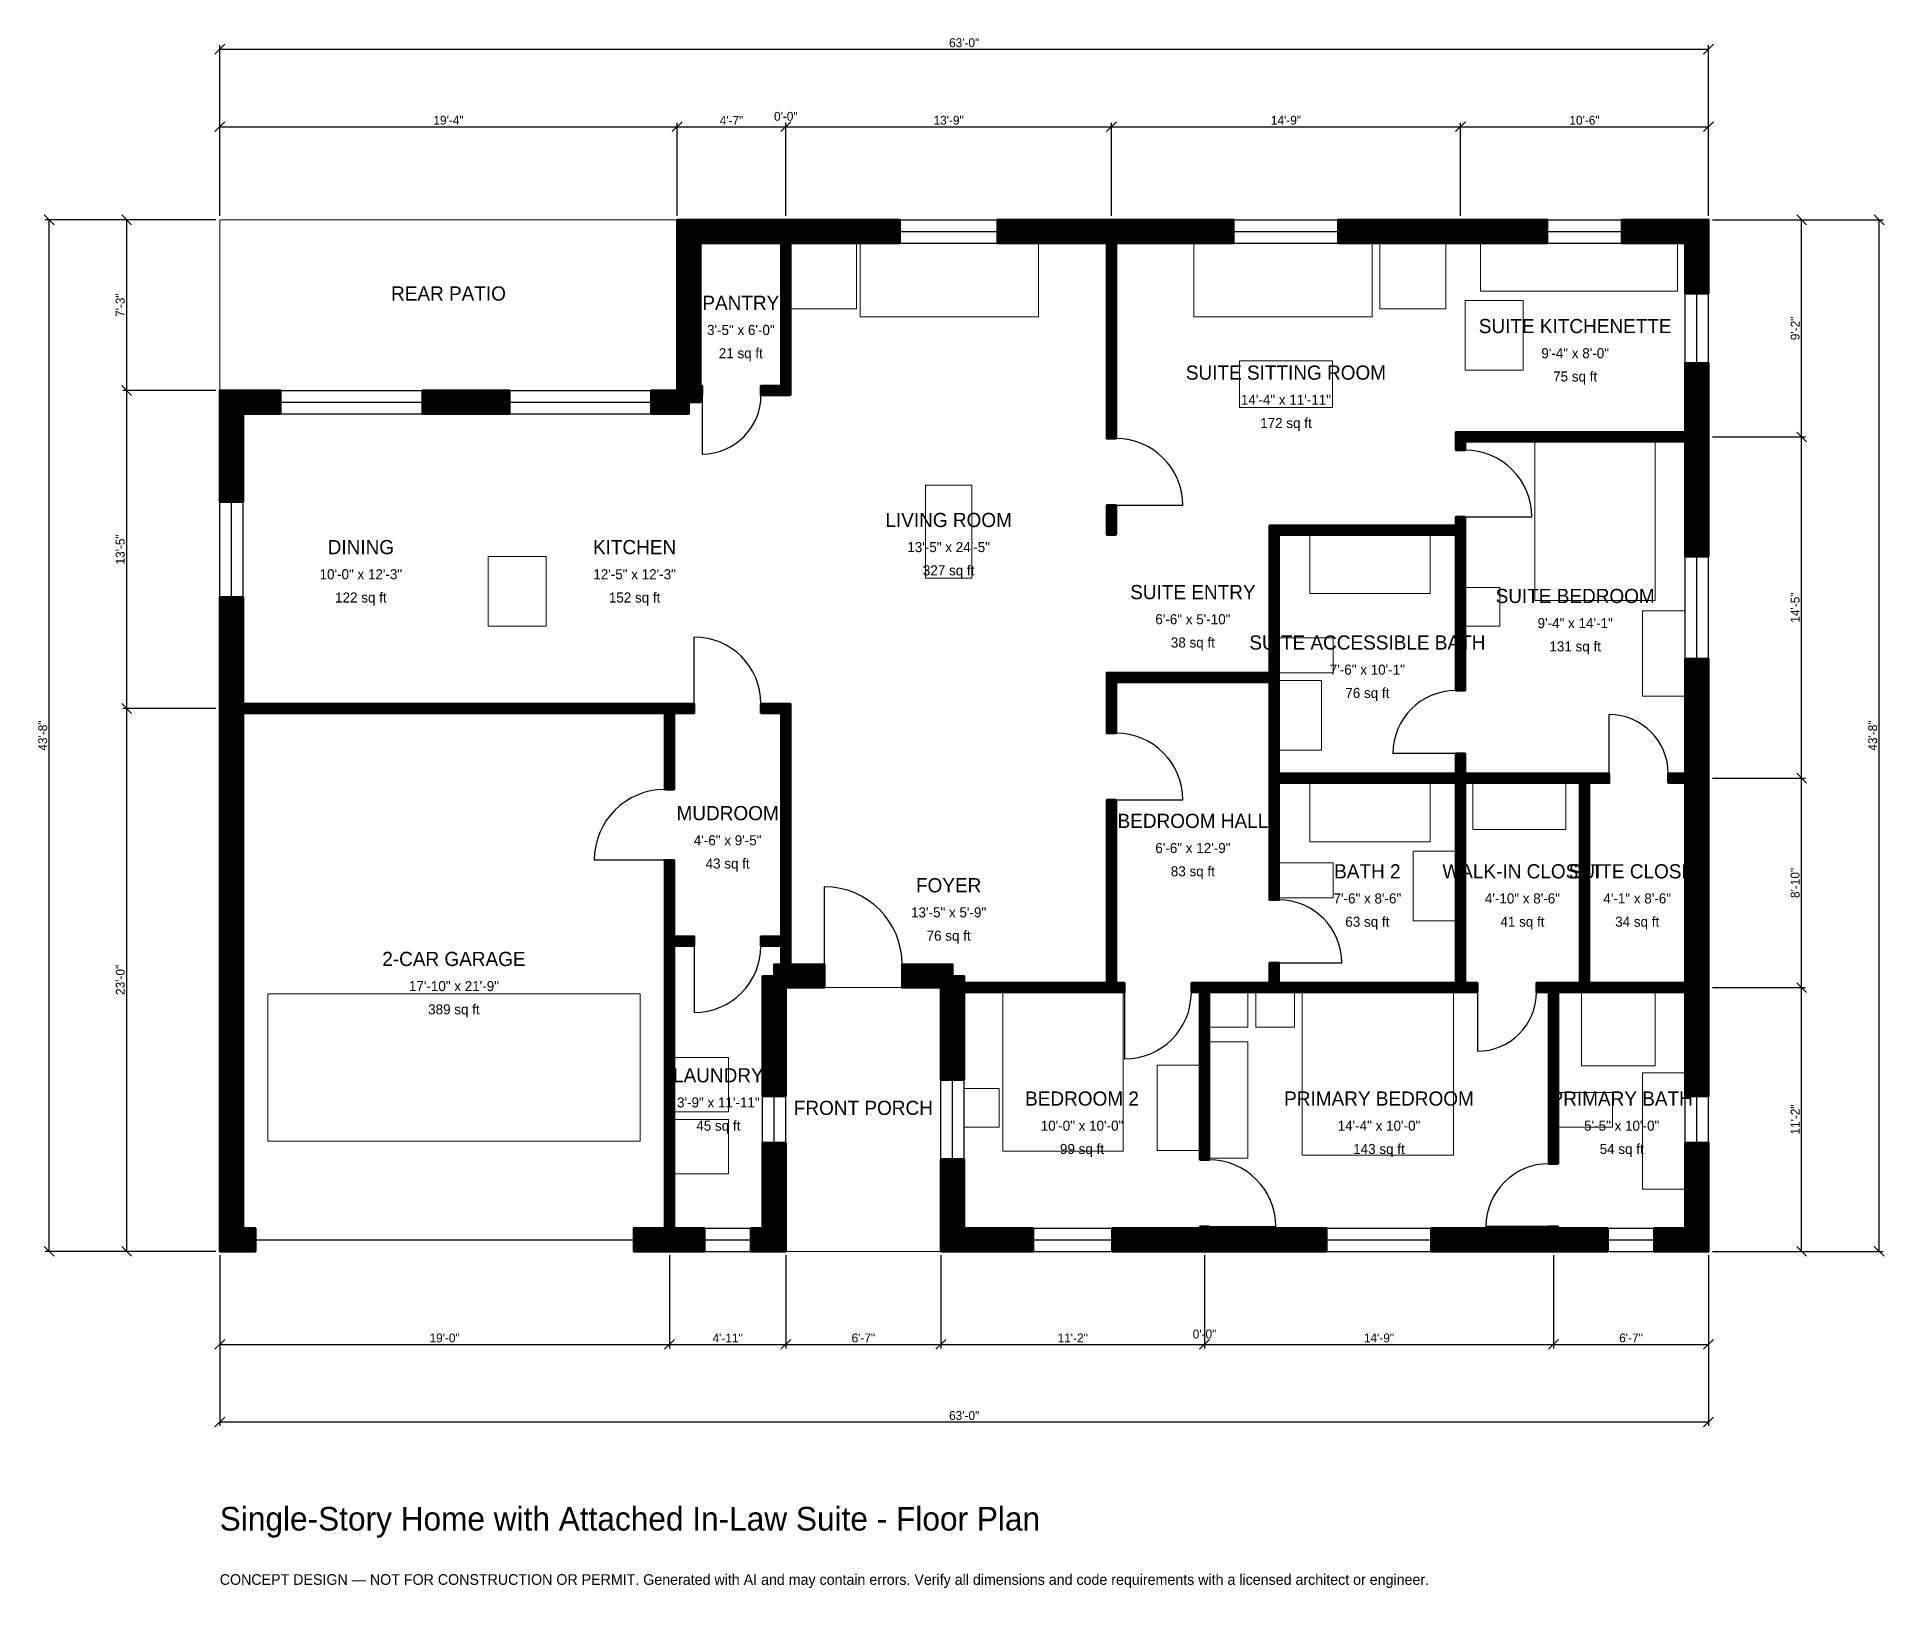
# Model space of a CAD drawing. Header units: inches. Extents: x -93 to 845, y -171 to 616.
import ezdxf
from ezdxf.enums import TextEntityAlignment as Align

# ---------------------------------------------------------------- set-up
doc = ezdxf.new("R2010")
doc.units = ezdxf.units.IN
doc.header["$MEASUREMENT"] = 0
doc.linetypes.add('DASHED', pattern=[0.6, 0.5, -0.1])
for name, color, linetype, lineweight in [('A-ANNO-DIMS', 1, 'Continuous', 13), ('A-ANNO-TEXT', 7, 'Continuous', 18), ('A-AREA-IDEN', 7, 'Continuous', 18), ('A-DOOR', 2, 'Continuous', 25), ('A-FLOR-FIXT', 9, 'Continuous', 13), ('A-FURN', 9, 'Continuous', 13), ('A-GLAZ', 4, 'Continuous', 25), ('A-SITE-PAVE', 8, 'Continuous', 13), ('A-WALL', 7, 'Continuous', 50), ('A-WALL-PATT', 8, 'Continuous', 13)]:
    doc.layers.add(name, color=color, linetype=linetype, lineweight=lineweight)
doc.dimstyles.new('PLAN', dxfattribs={"dimtxt": 4.5, "dimasz": 3, "dimexe": 2, "dimexo": 2, "dimgap": 1, "dimtad": 1, "dimdec": 0, "dimlunit": 4, "dimtsz": 2.5, "dimcen": 2.5, "dimclrd": 1, "dimclre": 1, "dimazin": 3, "dimtfac": 1, "dimtmove": 0, "dimatfit": 3})

msp = doc.modelspace()

# ---------------------------------------------------------------- hatches: boundary and pattern name
at = {"layer": 'A-WALL-PATT'}
h = msp.add_hatch(dxfattribs=at)
h.set_pattern_fill('ANSI31', color=8, scale=0.8)
h.paths.add_polyline_path([(275.5906, 0), (275.5906, 0), (269.685, 0), (269.685, 11.811), (275.5906, 11.811), (275.5906, 55.1181), (287.4016, 55.1181), (287.4016, 11.811), (287.4016, 11.811), (287.4016, 0), (287.4016, 0), (287.4016, 0), (275.5906, 0)])
h.paths.add_polyline_path([(234.252, 0), (230.7087, 0), (230.7087, 0), (225.9843, 0), (225.9843, 0), (222.4409, 0), (210.2362, 0), (210.2362, 11.811), (222.4409, 11.811), (225.9843, 11.811), (225.9843, 155.1181), (225.9843, 159.8425), (225.9843, 198.622), (230.7087, 198.622), (230.7087, 159.8425), (240.9449, 159.8425), (240.9449, 155.1181), (230.7087, 155.1181), (230.7087, 11.811), (234.252, 11.811), (246.063, 11.811), (246.063, 0), (234.252, 0)])
h.paths.add_polyline_path([(11.811, 0), (11.811, 0), (0, 0), (0, 0), (0, 0), (0, 11.811), (0, 11.811), (0, 269.685), (0, 273.2283), (0, 273.2283), (0, 277.9528), (0, 277.9528), (0, 281.4961), (0, 332.0866), (11.811, 332.0866), (11.811, 281.4961), (11.811, 277.9528), (131.4961, 277.9528), (136.2205, 277.9528), (225.9843, 277.9528), (230.7087, 277.9528), (240.9449, 277.9528), (240.9449, 273.2283), (230.7087, 273.2283), (230.7087, 234.4488), (225.9843, 234.4488), (225.9843, 273.2283), (136.2205, 273.2283), (131.4961, 273.2283), (11.811, 273.2283), (11.811, 269.685), (11.811, 11.811), (18.1102, 11.811), (18.1102, 0), (11.811, 0)])
h.paths.add_polyline_path([(0, 425.1968), (0, 425.1968), (0, 437.0079), (0, 437.0079), (0, 437.0079), (11.811, 437.0079), (11.811, 437.0079), (30.9055, 437.0079), (30.9055, 425.1968), (11.811, 425.1968), (11.811, 380.5118), (0, 380.5118), (0, 425.1968)])
h.paths.add_polyline_path([(127.9528, 437.0079), (139.7638, 437.0079), (147.0472, 437.0079), (147.0472, 425.1968), (139.7638, 425.1968), (127.9528, 425.1968), (102.9528, 425.1968), (102.9528, 437.0079), (127.9528, 437.0079)])
h.paths.add_polyline_path([(229.9213, 437.0079), (229.9213, 437.0079), (232.2834, 437.0079), (232.2834, 439.3701), (232.2835, 439.3701), (232.2835, 511.811), (232.2834, 511.811), (232.2834, 523.622), (232.2835, 523.622), (232.2835, 523.6221), (244.0945, 523.6221), (244.0945, 523.622), (281.4961, 523.622), (285.0394, 523.622), (285.0394, 523.6221), (289.7638, 523.6221), (289.7638, 523.622), (293.3071, 523.622), (345.2756, 523.622), (345.2756, 511.811), (293.3071, 511.811), (289.7638, 511.811), (289.7638, 434.6457), (289.7638, 434.6457), (285.0394, 434.6457), (274.8031, 434.6457), (274.8031, 439.3701), (285.0394, 439.3701), (285.0394, 511.811), (281.4961, 511.811), (244.0945, 511.811), (244.0945, 439.3701), (244.8819, 439.3701), (244.8819, 434.6457), (244.0945, 434.6457), (244.0945, 431.1024), (238.189, 431.1024), (238.189, 425.1968), (219.0945, 425.1968), (219.0945, 437.0079), (229.9213, 437.0079)])
h.paths.add_polyline_path([(446.8504, 523.622), (450.3937, 523.622), (450.3937, 523.6221), (455.1181, 523.6221), (455.1181, 523.622), (458.6614, 523.622), (514.7638, 523.622), (514.7638, 511.811), (458.6614, 511.811), (455.1181, 511.811), (455.1181, 412.5984), (450.3937, 412.5984), (450.3937, 511.811), (446.8504, 511.811), (394.8819, 511.811), (394.8819, 523.622), (446.8504, 523.622)])
h.paths.add_polyline_path([(624.0157, 523.622), (635.8268, 523.622), (674.0157, 523.622), (674.0157, 511.811), (635.8268, 511.811), (624.0157, 511.811), (567.9134, 511.811), (567.9134, 523.622), (624.0157, 523.622)])
h.paths.add_polyline_path([(744.0945, 523.622), (744.0945, 523.6221), (755.9055, 523.6221), (755.9055, 523.622), (755.9056, 523.622), (755.9056, 511.811), (755.9055, 511.811), (755.9055, 486.2205), (744.0945, 486.2205), (744.0945, 511.811), (711.811, 511.811), (711.811, 523.622), (744.0945, 523.622)])
h.paths.add_polyline_path([(755.9055, 419.2913), (755.9055, 415.748), (755.9056, 415.748), (755.9056, 411.0236), (755.9055, 411.0236), (755.9055, 407.4803), (755.9055, 352.7559), (744.0945, 352.7559), (744.0945, 407.4803), (744.0945, 411.0236), (632.2835, 411.0236), (632.2835, 406.6929), (627.5591, 406.6929), (627.5591, 411.0236), (627.5591, 415.748), (632.2835, 415.748), (744.0945, 415.748), (744.0945, 419.2913), (744.0945, 450.7874), (755.9055, 450.7874), (755.9055, 419.2913)])
h.paths.add_polyline_path([(755.9055, 246.063), (755.9055, 246.063), (755.9055, 242.5197), (755.9056, 242.5197), (755.9056, 237.7953), (755.9055, 237.7953), (755.9055, 136.2205), (755.9056, 136.2205), (755.9056, 131.4961), (755.9055, 131.4961), (755.9055, 127.9528), (755.9055, 127.9528), (755.9055, 78.7402), (744.0945, 78.7402), (744.0945, 131.4961), (695.2756, 131.4961), (690.5512, 131.4961), (679.5276, 131.4961), (679.5276, 44.4882), (674.8031, 44.4882), (674.8031, 131.4961), (668.5039, 131.4961), (668.5039, 136.2205), (674.8031, 136.2205), (679.5276, 136.2205), (690.5512, 136.2205), (690.5512, 237.7953), (632.2835, 237.7953), (632.2835, 136.2205), (638.5827, 136.2205), (638.5827, 131.4961), (632.2835, 131.4961), (627.5591, 131.4961), (537.7953, 131.4961), (533.0709, 131.4961), (502.3622, 131.4961), (502.3622, 46.4567), (497.6378, 46.4567), (497.6378, 131.4961), (497.6378, 131.4961), (493.3071, 131.4961), (493.3071, 136.2205), (497.6378, 136.2205), (497.6378, 136.2205), (502.3622, 136.2205), (533.0709, 136.2205), (533.0709, 146.4567), (537.7953, 146.4567), (537.7953, 136.2205), (627.5591, 136.2205), (627.5591, 237.7953), (537.7953, 237.7953), (537.7953, 178.3465), (533.0709, 178.3465), (533.0709, 237.7953), (533.0709, 242.5197), (533.0709, 288.9764), (455.1181, 288.9764), (455.1181, 262.9921), (450.3937, 262.9921), (450.3937, 288.9764), (450.3937, 293.7008), (455.1181, 293.7008), (533.0709, 293.7008), (533.0709, 363.7795), (533.0709, 368.5039), (537.7953, 368.5039), (627.5591, 368.5039), (627.5591, 372.8346), (632.2835, 372.8346), (632.2835, 368.5039), (632.2835, 363.7795), (632.2835, 284.6457), (627.5591, 284.6457), (627.5591, 363.7795), (537.7953, 363.7795), (537.7953, 293.7008), (537.7953, 288.9764), (537.7953, 242.5197), (627.5591, 242.5197), (627.5591, 252.7559), (632.2835, 252.7559), (632.2835, 242.5197), (690.5512, 242.5197), (695.2756, 242.5197), (705.5118, 242.5197), (705.5118, 237.7953), (695.2756, 237.7953), (695.2756, 136.2205), (744.0945, 136.2205), (744.0945, 139.7638), (744.0945, 139.7638), (744.0945, 234.252), (744.0945, 234.252), (744.0945, 237.7953), (735.4331, 237.7953), (735.4331, 242.5197), (744.0945, 242.5197), (744.0945, 300.7874), (755.9055, 300.7874), (755.9055, 246.063)])
h.paths.add_polyline_path([(755.9055, 11.811), (755.9056, 11.811), (755.9056, 0), (755.9055, 0), (755.9055, 0), (744.0945, 0), (744.0945, 0), (728.3465, 0), (728.3465, 11.811), (744.0945, 11.811), (744.0945, 55.1181), (755.9055, 55.1181), (755.9055, 11.811)])
h.paths.add_polyline_path([(683.0709, 0), (679.5276, 0), (679.5276, 0), (674.8031, 0), (674.8031, 0), (671.2598, 0), (615.1575, 0), (615.1575, 11.811), (671.2598, 11.811), (674.8031, 11.811), (674.8031, 12.5984), (679.5276, 12.5984), (679.5276, 11.811), (683.0709, 11.811), (704.7244, 11.811), (704.7244, 0), (683.0709, 0)])
h.paths.add_polyline_path([(505.9055, 0), (502.3622, 0), (502.3622, 0), (497.6378, 0), (497.6378, 0), (494.0945, 0), (453.1496, 0), (453.1496, 11.811), (494.0945, 11.811), (497.6378, 11.811), (497.6378, 12.5984), (502.3622, 12.5984), (502.3622, 11.811), (505.9055, 11.811), (562.0079, 11.811), (562.0079, 0), (505.9055, 0)])
h.paths.add_polyline_path([(377.9528, 0), (377.9528, 0), (366.1417, 0), (366.1417, 0), (366.1417, 0), (366.1417, 11.811), (366.1417, 11.811), (366.1417, 46.8504), (377.9528, 46.8504), (377.9528, 11.811), (412.9921, 11.811), (412.9921, 0), (377.9528, 0)])
h.paths.add_polyline_path([(366.1417, 131.4961), (366.1417, 131.4961), (366.1417, 133.8582), (363.7795, 133.8582), (363.7795, 133.8583), (346.4567, 133.8583), (346.4567, 145.6693), (372.0472, 145.6693), (372.0472, 139.7638), (377.9528, 139.7638), (377.9528, 136.2205), (450.3937, 136.2205), (450.3937, 214.1732), (450.3937, 218.8976), (450.3937, 229.1339), (455.1181, 229.1339), (455.1181, 218.8976), (455.1181, 214.1732), (455.1181, 136.2205), (459.4488, 136.2205), (459.4488, 131.4961), (455.1181, 131.4961), (450.3937, 131.4961), (377.9528, 131.4961), (377.9528, 87.0079), (366.1417, 87.0079), (366.1417, 131.4961)])
h.paths.add_polyline_path([(289.7638, 133.8583), (289.7638, 133.8582), (287.4016, 133.8582), (287.4016, 131.4961), (287.4016, 131.4961), (287.4016, 78.7402), (275.5906, 78.7402), (275.5906, 139.7638), (281.4961, 139.7638), (281.4961, 145.6693), (285.0394, 145.6693), (285.0394, 155.1181), (274.8031, 155.1181), (274.8031, 159.8425), (285.0394, 159.8425), (285.0394, 214.1732), (285.0394, 218.8976), (285.0394, 273.2283), (274.8031, 273.2283), (274.8031, 277.9528), (285.0394, 277.9528), (289.7638, 277.9528), (289.7638, 273.2283), (289.7638, 218.8976), (289.7638, 214.1732), (289.7638, 159.8425), (289.7638, 155.1181), (289.7638, 145.6693), (307.0866, 145.6693), (307.0866, 133.8583), (289.7638, 133.8583)])
h.paths.add_polyline_path([(455.1181, 363.7795), (450.3937, 363.7795), (450.3937, 378.7402), (455.1181, 378.7402), (455.1181, 363.7795)])

# ---------------------------------------------------------------- linework, layer by layer
at = {"layer": 'A-DOOR'}
for p, q in [((244.8819, 434.6457), (244.8819, 404.7244)), ((455.1181, 378.7402), (488.9764, 378.7402)), ((632.2835, 372.8346), (666.1417, 372.8346)), ((240.9449, 277.9528), (240.9449, 311.811)), ((705.5118, 242.5197), (705.5118, 272.4409)), ((627.5591, 252.7559), (595.6693, 252.7559)), ((455.1181, 229.1339), (488.9764, 229.1339)), ((225.9843, 198.622), (190.1575, 198.622)), ((307.0866, 145.6693), (307.0866, 185.0394)), ((240.9449, 155.1181), (240.9449, 121.2598)), ((537.7953, 146.4567), (569.685, 146.4567)), ((459.4488, 131.4961), (459.4488, 97.6378)), ((638.5827, 131.4961), (638.5827, 101.5748)), ((502.3622, 12.5984), (536.2205, 12.5984)), ((674.8031, 12.5984), (642.9134, 12.5984))]:
    msp.add_line(p, q, dxfattribs=at)
at = {"layer": 'A-DOOR', "linetype": 'DASHED'}
msp.add_line((18.1102, 5.9055), (210.2362, 5.9055), dxfattribs=at)
at = {"layer": 'A-DOOR'}
for centre, radius, start, end in [((244.8819, 434.6457), 29.9213, 270, 360), ((455.1181, 378.7402), 33.8583, 0, 90), ((632.2835, 372.8346), 33.8583, 0, 90), ((240.9449, 277.9528), 33.8583, 0, 90), ((627.5591, 252.7559), 31.8898, 90, 180), ((705.5118, 242.5197), 29.9213, 0, 90), ((455.1181, 229.1339), 33.8583, 0, 90), ((225.9843, 198.622), 35.8268, 90, 180), ((307.0866, 145.6693), 39.3701, 0, 90), ((537.7953, 146.4567), 31.8898, 0, 90), ((240.9449, 155.1181), 33.8583, 270, 360), ((459.4488, 131.4961), 33.8583, 270, 360), ((638.5827, 131.4961), 29.9213, 270, 360), ((502.3622, 12.5984), 33.8583, 0, 90), ((674.8031, 12.5984), 31.8898, 90, 180)]:
    msp.add_arc(centre, radius, start, end, dxfattribs=at)
at = {"layer": 'A-FLOR-FIXT'}
for points in [[(640.1575, 487.4016), (740.1575, 487.4016), (740.1575, 511.811), (640.1575, 511.811)], [(553.5433, 333.8583), (614.5669, 333.8583), (614.5669, 363.7795), (553.5433, 363.7795)], [(537.7953, 293.7008), (565.3543, 293.7008), (565.3543, 311.4173), (537.7953, 311.4173)], [(537.7953, 254.3307), (559.4488, 254.3307), (559.4488, 289.7638), (537.7953, 289.7638)], [(553.5433, 207.874), (614.5669, 207.874), (614.5669, 237.7953), (553.5433, 237.7953)], [(537.7953, 179.5276), (565.3543, 179.5276), (565.3543, 197.2441), (537.7953, 197.2441)], [(605.9055, 167.7165), (627.5591, 167.7165), (627.5591, 203.1496), (605.9055, 203.1496)], [(691.3386, 94.0945), (728.7402, 94.0945), (728.7402, 131.4961), (691.3386, 131.4961)], [(722.4409, 31.4961), (744.0945, 31.4961), (744.0945, 90.5512), (722.4409, 90.5512)], [(679.5276, 62.9921), (707.0866, 62.9921), (707.0866, 80.7087), (679.5276, 80.7087)]]:
    msp.add_lwpolyline(points, close=True, dxfattribs=at)
at = {"layer": 'A-FURN'}
for points in [[(289.7638, 478.3465), (323.2283, 478.3465), (323.2283, 511.811), (289.7638, 511.811)], [(325.1969, 474.4094), (415.748, 474.4094), (415.748, 511.811), (325.1969, 511.811)], [(494.4882, 474.4094), (585.0394, 474.4094), (585.0394, 511.811), (494.4882, 511.811)], [(588.9764, 478.3465), (622.4409, 478.3465), (622.4409, 511.811), (588.9764, 511.811)], [(632.2835, 447.2441), (661.811, 447.2441), (661.811, 482.6772), (632.2835, 482.6772)], [(517.7165, 428.3465), (564.9606, 428.3465), (564.9606, 451.9685), (517.7165, 451.9685)], [(667.7165, 330.315), (728.7402, 330.315), (728.7402, 411.0236), (667.7165, 411.0236)], [(358.2677, 341.7323), (381.8898, 341.7323), (381.8898, 388.9764), (358.2677, 388.9764)], [(136.2205, 317.3228), (165.748, 317.3228), (165.748, 352.7559), (136.2205, 352.7559)], [(632.2835, 317.3228), (650, 317.3228), (650, 337.0079), (632.2835, 337.0079)], [(722.4409, 281.8898), (744.0945, 281.8898), (744.0945, 325.1969), (722.4409, 325.1969)], [(636.2205, 214.1732), (683.4646, 214.1732), (683.4646, 237.7953), (636.2205, 237.7953)], [(397.6378, 50.7874), (458.6614, 50.7874), (458.6614, 131.4961), (397.6378, 131.4961)], [(502.3622, 113.7795), (522.0472, 113.7795), (522.0472, 131.4961), (502.3622, 131.4961)], [(525.9843, 113.7795), (545.6693, 113.7795), (545.6693, 131.4961), (525.9843, 131.4961)], [(549.6063, 48.8189), (626.378, 48.8189), (626.378, 131.4961), (549.6063, 131.4961)], [(24.4094, 55.9055), (213.3858, 55.9055), (213.3858, 130.7087), (24.4094, 130.7087)], [(502.3622, 47.2441), (522.0472, 47.2441), (522.0472, 106.2992), (502.3622, 106.2992)], [(230.7087, 70.8661), (258.2677, 70.8661), (258.2677, 98.4252), (230.7087, 98.4252)], [(475.9843, 51.1811), (497.6378, 51.1811), (497.6378, 94.4882), (475.9843, 94.4882)], [(377.9528, 62.9921), (395.6693, 62.9921), (395.6693, 82.6772), (377.9528, 82.6772)], [(230.7087, 39.3701), (258.2677, 39.3701), (258.2677, 66.9291), (230.7087, 66.9291)]]:
    msp.add_lwpolyline(points, close=True, dxfattribs=at)
at = {"layer": 'A-GLAZ'}
for p, q in [((345.2756, 523.622), (394.8819, 523.622)), ((345.2756, 517.7165), (394.8819, 517.7165)), ((514.7638, 523.622), (567.9134, 523.622)), ((514.7638, 517.7165), (567.9134, 517.7165)), ((674.0157, 523.622), (711.811, 523.622)), ((674.0157, 517.7165), (711.811, 517.7165)), ((345.2756, 511.811), (394.8819, 511.811)), ((514.7638, 511.811), (567.9134, 511.811)), ((674.0157, 511.811), (711.811, 511.811)), ((744.0945, 450.7874), (744.0945, 486.2205)), ((750, 450.7874), (750, 486.2205)), ((755.9055, 450.7874), (755.9055, 486.2205)), ((30.9055, 437.0079), (102.9528, 437.0079)), ((147.0472, 437.0079), (219.0945, 437.0079)), ((30.9055, 431.1024), (102.9528, 431.1024)), ((30.9055, 425.1968), (102.9528, 425.1968)), ((147.0472, 431.1024), (219.0945, 431.1024)), ((147.0472, 425.1968), (219.0945, 425.1968)), ((0, 332.0866), (0, 380.5118)), ((5.9055, 332.0866), (5.9055, 380.5118)), ((11.811, 332.0866), (11.811, 380.5118)), ((744.0945, 300.7874), (744.0945, 352.7559)), ((750, 300.7874), (750, 352.7559)), ((755.9055, 300.7874), (755.9055, 352.7559)), ((366.1417, 46.8504), (366.1417, 87.0079)), ((372.0472, 46.8504), (372.0472, 87.0079)), ((377.9528, 46.8504), (377.9528, 87.0079)), ((275.5906, 55.1181), (275.5906, 78.7402)), ((281.4961, 55.1181), (281.4961, 78.7402)), ((287.4016, 55.1181), (287.4016, 78.7402)), ((744.0945, 55.1181), (744.0945, 78.7402)), ((750, 55.1181), (750, 78.7402)), ((755.9055, 55.1181), (755.9055, 78.7402)), ((246.063, 11.811), (269.685, 11.811)), ((412.9921, 11.811), (453.1496, 11.811)), ((562.0079, 11.811), (615.1575, 11.811)), ((704.7244, 11.811), (728.3465, 11.811)), ((246.063, 5.9055), (269.685, 5.9055)), ((246.063, 0), (269.685, 0)), ((412.9921, 5.9055), (453.1496, 5.9055)), ((412.9921, 0), (453.1496, 0)), ((562.0079, 5.9055), (615.1575, 5.9055)), ((562.0079, 0), (615.1575, 0)), ((704.7244, 5.9055), (728.3465, 5.9055)), ((704.7244, 0), (728.3465, 0))]:
    msp.add_line(p, q, dxfattribs=at)
at = {"layer": 'A-SITE-PAVE', "linetype": 'DASHED'}
for points in [[(0, 437.0079), (232.2835, 437.0079), (232.2835, 523.622), (0, 523.622)], [(287.4016, 0), (366.1417, 0), (366.1417, 133.8583), (287.4016, 133.8583)]]:
    msp.add_lwpolyline(points, close=True, dxfattribs=at)
at = {"layer": 'A-WALL'}
for points in [[(229.9213, 437.0079), (229.9213, 437.0079), (232.2834, 437.0079), (232.2834, 439.3701), (232.2835, 439.3701), (232.2835, 511.811), (232.2834, 511.811), (232.2834, 523.622), (232.2835, 523.622), (232.2835, 523.6221), (244.0945, 523.6221), (244.0945, 523.622), (281.4961, 523.622), (285.0394, 523.622), (285.0394, 523.6221), (289.7638, 523.6221), (289.7638, 523.622), (293.3071, 523.622), (345.2756, 523.622), (345.2756, 511.811), (293.3071, 511.811), (289.7638, 511.811), (289.7638, 434.6457), (289.7638, 434.6457), (285.0394, 434.6457), (274.8031, 434.6457), (274.8031, 439.3701), (285.0394, 439.3701), (285.0394, 511.811), (281.4961, 511.811), (244.0945, 511.811), (244.0945, 439.3701), (244.8819, 439.3701), (244.8819, 434.6457), (244.0945, 434.6457), (244.0945, 431.1024), (238.189, 431.1024), (238.189, 425.1968), (219.0945, 425.1968), (219.0945, 437.0079), (229.9213, 437.0079)], [(446.8504, 523.622), (450.3937, 523.622), (450.3937, 523.6221), (455.1181, 523.6221), (455.1181, 523.622), (458.6614, 523.622), (514.7638, 523.622), (514.7638, 511.811), (458.6614, 511.811), (455.1181, 511.811), (455.1181, 412.5984), (450.3937, 412.5984), (450.3937, 511.811), (446.8504, 511.811), (394.8819, 511.811), (394.8819, 523.622), (446.8504, 523.622)], [(624.0157, 523.622), (635.8268, 523.622), (674.0157, 523.622), (674.0157, 511.811), (635.8268, 511.811), (624.0157, 511.811), (567.9134, 511.811), (567.9134, 523.622), (624.0157, 523.622)], [(744.0945, 523.622), (744.0945, 523.6221), (755.9055, 523.6221), (755.9055, 523.622), (755.9056, 523.622), (755.9056, 511.811), (755.9055, 511.811), (755.9055, 486.2205), (744.0945, 486.2205), (744.0945, 511.811), (711.811, 511.811), (711.811, 523.622), (744.0945, 523.622)], [(755.9055, 419.2913), (755.9055, 415.748), (755.9056, 415.748), (755.9056, 411.0236), (755.9055, 411.0236), (755.9055, 407.4803), (755.9055, 352.7559), (744.0945, 352.7559), (744.0945, 407.4803), (744.0945, 411.0236), (632.2835, 411.0236), (632.2835, 406.6929), (627.5591, 406.6929), (627.5591, 411.0236), (627.5591, 415.748), (632.2835, 415.748), (744.0945, 415.748), (744.0945, 419.2913), (744.0945, 450.7874), (755.9055, 450.7874), (755.9055, 419.2913)], [(0, 425.1968), (0, 425.1968), (0, 437.0079), (0, 437.0079), (0, 437.0079), (11.811, 437.0079), (11.811, 437.0079), (30.9055, 437.0079), (30.9055, 425.1968), (11.811, 425.1968), (11.811, 380.5118), (0, 380.5118), (0, 425.1968)], [(127.9528, 437.0079), (139.7638, 437.0079), (147.0472, 437.0079), (147.0472, 425.1968), (139.7638, 425.1968), (127.9528, 425.1968), (102.9528, 425.1968), (102.9528, 437.0079), (127.9528, 437.0079)], [(455.1181, 363.7795), (450.3937, 363.7795), (450.3937, 378.7402), (455.1181, 378.7402), (455.1181, 363.7795)], [(755.9055, 246.063), (755.9055, 246.063), (755.9055, 242.5197), (755.9056, 242.5197), (755.9056, 237.7953), (755.9055, 237.7953), (755.9055, 136.2205), (755.9056, 136.2205), (755.9056, 131.4961), (755.9055, 131.4961), (755.9055, 127.9528), (755.9055, 127.9528), (755.9055, 78.7402), (744.0945, 78.7402), (744.0945, 131.4961), (695.2756, 131.4961), (690.5512, 131.4961), (679.5276, 131.4961), (679.5276, 44.4882), (674.8031, 44.4882), (674.8031, 131.4961), (668.5039, 131.4961), (668.5039, 136.2205), (674.8031, 136.2205), (679.5276, 136.2205), (690.5512, 136.2205), (690.5512, 237.7953), (632.2835, 237.7953), (632.2835, 136.2205), (638.5827, 136.2205), (638.5827, 131.4961), (632.2835, 131.4961), (627.5591, 131.4961), (537.7953, 131.4961), (533.0709, 131.4961), (502.3622, 131.4961), (502.3622, 46.4567), (497.6378, 46.4567), (497.6378, 131.4961), (497.6378, 131.4961), (493.3071, 131.4961), (493.3071, 136.2205), (497.6378, 136.2205), (497.6378, 136.2205), (502.3622, 136.2205), (533.0709, 136.2205), (533.0709, 146.4567), (537.7953, 146.4567), (537.7953, 136.2205), (627.5591, 136.2205), (627.5591, 237.7953), (537.7953, 237.7953), (537.7953, 178.3465), (533.0709, 178.3465), (533.0709, 237.7953), (533.0709, 242.5197), (533.0709, 288.9764), (455.1181, 288.9764), (455.1181, 262.9921), (450.3937, 262.9921), (450.3937, 288.9764), (450.3937, 293.7008), (455.1181, 293.7008), (533.0709, 293.7008), (533.0709, 363.7795), (533.0709, 368.5039), (537.7953, 368.5039), (627.5591, 368.5039), (627.5591, 372.8346), (632.2835, 372.8346), (632.2835, 368.5039), (632.2835, 363.7795), (632.2835, 284.6457), (627.5591, 284.6457), (627.5591, 363.7795), (537.7953, 363.7795), (537.7953, 293.7008), (537.7953, 288.9764), (537.7953, 242.5197), (627.5591, 242.5197), (627.5591, 252.7559), (632.2835, 252.7559), (632.2835, 242.5197), (690.5512, 242.5197), (695.2756, 242.5197), (705.5118, 242.5197), (705.5118, 237.7953), (695.2756, 237.7953), (695.2756, 136.2205), (744.0945, 136.2205), (744.0945, 139.7638), (744.0945, 139.7638), (744.0945, 234.252), (744.0945, 234.252), (744.0945, 237.7953), (735.4331, 237.7953), (735.4331, 242.5197), (744.0945, 242.5197), (744.0945, 300.7874), (755.9055, 300.7874), (755.9055, 246.063)], [(11.811, 0), (11.811, 0), (0, 0), (0, 0), (0, 0), (0, 11.811), (0, 11.811), (0, 269.685), (0, 273.2283), (0, 273.2283), (0, 277.9528), (0, 277.9528), (0, 281.4961), (0, 332.0866), (11.811, 332.0866), (11.811, 281.4961), (11.811, 277.9528), (131.4961, 277.9528), (136.2205, 277.9528), (225.9843, 277.9528), (230.7087, 277.9528), (240.9449, 277.9528), (240.9449, 273.2283), (230.7087, 273.2283), (230.7087, 234.4488), (225.9843, 234.4488), (225.9843, 273.2283), (136.2205, 273.2283), (131.4961, 273.2283), (11.811, 273.2283), (11.811, 269.685), (11.811, 11.811), (18.1102, 11.811), (18.1102, 0), (11.811, 0)], [(289.7638, 133.8583), (289.7638, 133.8582), (287.4016, 133.8582), (287.4016, 131.4961), (287.4016, 131.4961), (287.4016, 78.7402), (275.5906, 78.7402), (275.5906, 139.7638), (281.4961, 139.7638), (281.4961, 145.6693), (285.0394, 145.6693), (285.0394, 155.1181), (274.8031, 155.1181), (274.8031, 159.8425), (285.0394, 159.8425), (285.0394, 214.1732), (285.0394, 218.8976), (285.0394, 273.2283), (274.8031, 273.2283), (274.8031, 277.9528), (285.0394, 277.9528), (289.7638, 277.9528), (289.7638, 273.2283), (289.7638, 218.8976), (289.7638, 214.1732), (289.7638, 159.8425), (289.7638, 155.1181), (289.7638, 145.6693), (307.0866, 145.6693), (307.0866, 133.8583), (289.7638, 133.8583)], [(366.1417, 131.4961), (366.1417, 131.4961), (366.1417, 133.8582), (363.7795, 133.8582), (363.7795, 133.8583), (346.4567, 133.8583), (346.4567, 145.6693), (372.0472, 145.6693), (372.0472, 139.7638), (377.9528, 139.7638), (377.9528, 136.2205), (450.3937, 136.2205), (450.3937, 214.1732), (450.3937, 218.8976), (450.3937, 229.1339), (455.1181, 229.1339), (455.1181, 218.8976), (455.1181, 214.1732), (455.1181, 136.2205), (459.4488, 136.2205), (459.4488, 131.4961), (455.1181, 131.4961), (450.3937, 131.4961), (377.9528, 131.4961), (377.9528, 87.0079), (366.1417, 87.0079), (366.1417, 131.4961)], [(234.252, 0), (230.7087, 0), (230.7087, 0), (225.9843, 0), (225.9843, 0), (222.4409, 0), (210.2362, 0), (210.2362, 11.811), (222.4409, 11.811), (225.9843, 11.811), (225.9843, 155.1181), (225.9843, 159.8425), (225.9843, 198.622), (230.7087, 198.622), (230.7087, 159.8425), (240.9449, 159.8425), (240.9449, 155.1181), (230.7087, 155.1181), (230.7087, 11.811), (234.252, 11.811), (246.063, 11.811), (246.063, 0), (234.252, 0)], [(275.5906, 0), (275.5906, 0), (269.685, 0), (269.685, 11.811), (275.5906, 11.811), (275.5906, 55.1181), (287.4016, 55.1181), (287.4016, 11.811), (287.4016, 11.811), (287.4016, 0), (287.4016, 0), (287.4016, 0), (275.5906, 0)], [(755.9055, 11.811), (755.9056, 11.811), (755.9056, 0), (755.9055, 0), (755.9055, 0), (744.0945, 0), (744.0945, 0), (728.3465, 0), (728.3465, 11.811), (744.0945, 11.811), (744.0945, 55.1181), (755.9055, 55.1181), (755.9055, 11.811)], [(377.9528, 0), (377.9528, 0), (366.1417, 0), (366.1417, 0), (366.1417, 0), (366.1417, 11.811), (366.1417, 11.811), (366.1417, 46.8504), (377.9528, 46.8504), (377.9528, 11.811), (412.9921, 11.811), (412.9921, 0), (377.9528, 0)], [(505.9055, 0), (502.3622, 0), (502.3622, 0), (497.6378, 0), (497.6378, 0), (494.0945, 0), (453.1496, 0), (453.1496, 11.811), (494.0945, 11.811), (497.6378, 11.811), (497.6378, 12.5984), (502.3622, 12.5984), (502.3622, 11.811), (505.9055, 11.811), (562.0079, 11.811), (562.0079, 0), (505.9055, 0)], [(683.0709, 0), (679.5276, 0), (679.5276, 0), (674.8031, 0), (674.8031, 0), (671.2598, 0), (615.1575, 0), (615.1575, 11.811), (671.2598, 11.811), (674.8031, 11.811), (674.8031, 12.5984), (679.5276, 12.5984), (679.5276, 11.811), (683.0709, 11.811), (704.7244, 11.811), (704.7244, 0), (683.0709, 0)]]:
    msp.add_lwpolyline(points, close=True, dxfattribs=at)

# ---------------------------------------------------------------- texts
at = {"layer": 'A-ANNO-TEXT'}
for s, height, p in [('Single-Story Home with Attached In-Law Suite - Floor Plan', 12, (0, -141.7323)), ('CONCEPT DESIGN — NOT FOR CONSTRUCTION OR PERMIT. Generated with AI and may contain errors. Verify all dimensions and code requirements with a licensed architect or engineer.', 5.4, (0, -169.2913))]:
    msp.add_text(s, height=height, dxfattribs=at).set_placement(p)
at = {"layer": 'A-AREA-IDEN'}
for s, height, p in [('REAR PATIO', 7.2, (116.1417, 486.2205)), ('PANTRY', 7.2, (264.5669, 481.4961)), ('3\'-5" x 6\'-0"', 5.1, (264.5669, 467.7165)), ('SUITE KITCHENETTE', 7.2, (688.189, 469.685)), ('21 sq ft', 5.1, (264.5669, 455.9055)), ('9\'-4" x 8\'-0"', 5.1, (688.189, 455.9055)), ('SUITE SITTING ROOM', 7.2, (541.3386, 446.063)), ('75 sq ft', 5.1, (688.189, 444.0945)), ('14\'-4" x 11\'-11"', 5.1, (541.3386, 432.2835)), ('172 sq ft', 5.1, (541.3386, 420.4724)), ('LIVING ROOM', 7.2, (370.0787, 371.2598)), ('DINING', 7.2, (71.6535, 357.4803)), ('KITCHEN', 7.2, (210.6299, 357.4803)), ('13\'-5" x 24\'-5"', 5.1, (370.0787, 357.4803)), ('327 sq ft', 5.1, (370.0787, 345.6693)), ('10\'-0" x 12\'-3"', 5.1, (71.6535, 343.7008)), ('12\'-5" x 12\'-3"', 5.1, (210.6299, 343.7008)), ('SUITE ENTRY', 7.2, (494.0945, 334.6457)), ('122 sq ft', 5.1, (71.6535, 331.8898)), ('152 sq ft', 5.1, (210.6299, 331.8898)), ('SUITE BEDROOM', 7.2, (688.189, 332.6772)), ('6\'-6" x 5\'-10"', 5.1, (494.0945, 320.8661)), ('9\'-4" x 14\'-1"', 5.1, (688.189, 318.8976)), ('38 sq ft', 5.1, (494.0945, 309.0551)), ('SUITE ACCESSIBLE BATH', 7.2, (582.6772, 309.0551)), ('131 sq ft', 5.1, (688.189, 307.0866)), ('7\'-6" x 10\'-1"', 5.1, (582.6772, 295.2756)), ('76 sq ft', 5.1, (582.6772, 283.4646)), ('MUDROOM', 7.2, (257.874, 222.4409)), ('BEDROOM HALL', 7.2, (494.0945, 218.5039)), ('4\'-6" x 9\'-5"', 5.1, (257.874, 208.6614)), ('6\'-6" x 12\'-9"', 5.1, (494.0945, 204.7244)), ('43 sq ft', 5.1, (257.874, 196.8504)), ('FOYER', 7.2, (370.0787, 185.8268)), ('83 sq ft', 5.1, (494.0945, 192.9134)), ('BATH 2', 7.2, (582.6772, 192.9134)), ('WALK-IN CLOSET', 7.2, (661.4173, 192.9134)), ('SUITE CLOSET', 7.2, (719.685, 192.9134)), ('7\'-6" x 8\'-6"', 5.1, (582.6772, 179.1339)), ('4\'-10" x 8\'-6"', 5.1, (661.4173, 179.1339)), ('4\'-1" x 8\'-6"', 5.1, (719.685, 179.1339)), ('13\'-5" x 5\'-9"', 5.1, (370.0787, 172.0472)), ('63 sq ft', 5.1, (582.6772, 167.3228)), ('41 sq ft', 5.1, (661.4173, 167.3228)), ('34 sq ft', 5.1, (719.685, 167.3228)), ('76 sq ft', 5.1, (370.0787, 160.2362)), ('2-CAR GARAGE', 7.2, (118.8976, 148.4252)), ('17\'-10" x 21\'-9"', 5.1, (118.8976, 134.6457)), ('389 sq ft', 5.1, (118.8976, 122.8346)), ('LAUNDRY', 7.2, (253.1496, 89.3701)), ('3\'-9" x 11\'-11"', 5.1, (253.1496, 75.5906)), ('FRONT PORCH', 7.2, (326.7717, 72.8346)), ('BEDROOM 2', 7.2, (437.7953, 77.5591)), ('PRIMARY BEDROOM', 7.2, (588.5827, 77.5591)), ('PRIMARY BATH', 7.2, (711.811, 77.5591)), ('45 sq ft', 5.1, (253.1496, 63.7795)), ('10\'-0" x 10\'-0"', 5.1, (437.7953, 63.7795)), ('14\'-4" x 10\'-0"', 5.1, (588.5827, 63.7795)), ('5\'-5" x 10\'-0"', 5.1, (711.811, 63.7795)), ('99 sq ft', 5.1, (437.7953, 51.9685)), ('143 sq ft', 5.1, (588.5827, 51.9685)), ('54 sq ft', 5.1, (711.811, 51.9685))]:
    msp.add_text(s, height=height, dxfattribs=at).set_placement(p, align=Align.MIDDLE_CENTER)

# ---------------------------------------------------------------- dimensions: what is measured, and where the dimension line sits
at = {"layer": 'A-ANNO-DIMS'}
for base, p1, p2, text in [((0, 610.2362), (0, 523.622), (755.9055, 523.622), '63\'-0"'), ((0, 570.8661), (0, 523.622), (232.2835, 523.622), '19\'-4"'), ((232.2835, 570.8661), (232.2835, 523.622), (287.4016, 523.622), '4\'-7"'), ((287.4016, 570.8661), (287.4016, 523.622), (287.4016, 523.622), '0\'-0"'), ((287.4016, 570.8661), (287.4016, 523.622), (452.7559, 523.622), '13\'-9"'), ((452.7559, 570.8661), (452.7559, 523.622), (629.9213, 523.622), '14\'-9"'), ((629.9213, 570.8661), (629.9213, 523.622), (755.9055, 523.622), '10\'-6"'), ((0, -47.2441), (0, 0), (228.3465, 0), '19\'-0"'), ((0, -86.6142), (0, 0), (755.9055, 0), '63\'-0"'), ((228.3465, -47.2441), (228.3465, 0), (287.4016, 0), '4\'-11"'), ((287.4016, -47.2441), (287.4016, 0), (366.1417, 0), '6\'-7"'), ((366.1417, -47.2441), (366.1417, 0), (500, 0), '11\'-2"'), ((500, -47.2441), (500, 0), (500, 0), '0\'-0"'), ((500, -47.2441), (500, 0), (677.1654, 0), '14\'-9"'), ((677.1654, -47.2441), (677.1654, 0), (755.9055, 0), '6\'-7"')]:
    msp.add_linear_dim(base=base, p1=p1, p2=p2, text=text, dimstyle='PLAN', dxfattribs=at).render()
for base, p1, p2, text in [((-86.6142, 0), (0, 0), (0, 523.622), '43\'-8"'), ((-47.2441, 437.0079), (0, 437.0079), (0, 523.622), '7\'-3"'), ((803.1496, 413.3858), (755.9055, 413.3858), (755.9055, 523.622), '9\'-2"'), ((842.5197, 0), (755.9055, 0), (755.9055, 523.622), '43\'-8"'), ((-47.2441, 275.5906), (0, 275.5906), (0, 437.0079), '13\'-5"'), ((803.1496, 240.1575), (755.9055, 240.1575), (755.9055, 413.3858), '14\'-5"'), ((-47.2441, 0), (0, 0), (0, 275.5906), '23\'-0"'), ((803.1496, 133.8583), (755.9055, 133.8583), (755.9055, 240.1575), '8\'-10"'), ((803.1496, 0), (755.9055, 0), (755.9055, 133.8583), '11\'-2"')]:
    msp.add_linear_dim(base=base, p1=p1, p2=p2, angle=90, text=text, dimstyle='PLAN', dxfattribs=at).render()

doc.saveas('drawing.dxf')
